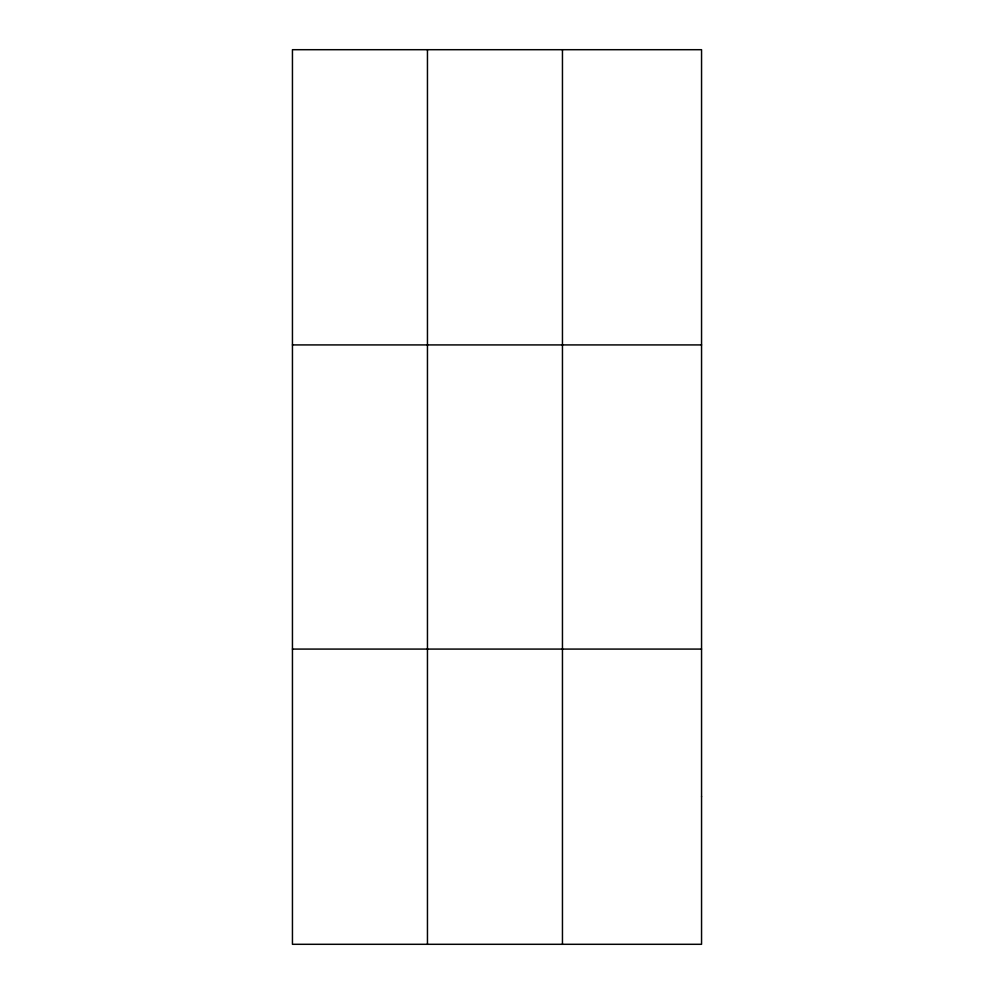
<?xml version="1.0" encoding="UTF-8"?>
<svg xmlns="http://www.w3.org/2000/svg" width="994" height="994" viewBox="0 0 994 994"><rect width="100%" height="100%" fill="white"/><g stroke="black" fill="none" stroke-linecap="round" stroke-linejoin="round"><path stroke-width="1.49" d="M427.457 49.7L427.457 944.3M562.455 49.7L562.455 944.3M292.447 344.918L701.553 344.918M292.447 649.082L701.553 649.082M701.553 796.691L701.553 944.3L292.447 944.3L292.447 49.7L701.553 49.7L701.553 796.691"/></g></svg>
